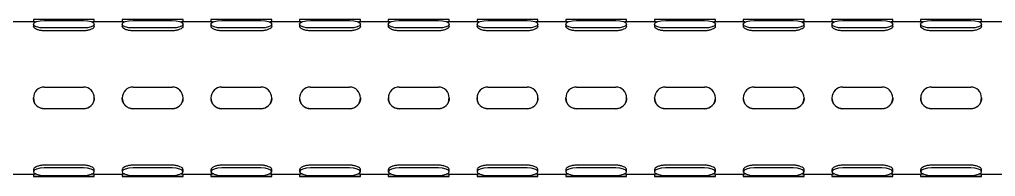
# Model space of a CAD drawing. Extents: x 0 to 3125, y 0 to 2290.
# Drawn here: x 944.8 to 1168.5, y 1381.1 to 1417 of the extents above; entities that cross this region are included whole.
import ezdxf

# ---------------------------------------------------------------- set-up
doc = ezdxf.new("R2010")
doc.units = 0
doc.header["$LTSCALE"] = 10
doc.header["$MEASUREMENT"] = 0
doc.layers.get('0').update_dxf_attribs({"linetype": 'CONTINUOUS'})

msp = doc.modelspace()

# ---------------------------------------------------------------- linework, layer by layer
at = {"color": 7, "linetype": 'Continuous', "lineweight": 25}
for p, q in [((948.01, 1416.46), (941.56, 1416.46)), ((947.97, 1416.96), (947.97, 1416.46)), ((959.44, 1416.96), (950.47, 1416.96)), ((950.47, 1416.73), (959.44, 1416.73)), ((968.35, 1416.46), (961.9, 1416.46)), ((961.93, 1416.46), (961.93, 1416.96)), ((968.31, 1416.96), (968.31, 1416.46)), ((979.78, 1416.96), (970.81, 1416.96)), ((970.81, 1416.73), (979.78, 1416.73)), ((988.69, 1416.46), (982.24, 1416.46)), ((982.27, 1416.46), (982.27, 1416.96)), ((988.65, 1416.96), (988.65, 1416.46)), ((1000.12, 1416.96), (991.15, 1416.96)), ((991.15, 1416.73), (1000.12, 1416.73)), ((1009.03, 1416.46), (1002.58, 1416.46)), ((1002.61, 1416.46), (1002.61, 1416.96)), ((1008.99, 1416.96), (1008.99, 1416.46)), ((1020.46, 1416.96), (1011.49, 1416.96)), ((1011.49, 1416.73), (1020.46, 1416.73)), ((1029.37, 1416.46), (1022.92, 1416.46)), ((1022.95, 1416.46), (1022.95, 1416.96)), ((1029.33, 1416.96), (1029.33, 1416.46)), ((1040.8, 1416.96), (1031.83, 1416.96)), ((1031.83, 1416.73), (1040.8, 1416.73)), ((1049.71, 1416.46), (1043.26, 1416.46)), ((1043.29, 1416.46), (1043.29, 1416.96)), ((1049.67, 1416.96), (1049.67, 1416.46)), ((1061.14, 1416.96), (1052.17, 1416.96)), ((1052.17, 1416.73), (1061.14, 1416.73)), ((1070.05, 1416.46), (1063.6, 1416.46)), ((1063.63, 1416.46), (1063.63, 1416.96)), ((1070.01, 1416.96), (1070.01, 1416.46)), ((1081.48, 1416.96), (1072.51, 1416.96)), ((1072.51, 1416.73), (1081.48, 1416.73)), ((1090.39, 1416.46), (1083.94, 1416.46)), ((1083.97, 1416.46), (1083.97, 1416.96)), ((1090.35, 1416.96), (1090.35, 1416.46)), ((1101.82, 1416.96), (1092.85, 1416.96)), ((1092.85, 1416.73), (1101.82, 1416.73)), ((1110.73, 1416.46), (1104.28, 1416.46)), ((1104.31, 1416.46), (1104.31, 1416.96)), ((1110.69, 1416.96), (1110.69, 1416.46)), ((1122.16, 1416.96), (1113.19, 1416.96)), ((1113.19, 1416.73), (1122.16, 1416.73)), ((1131.07, 1416.46), (1124.62, 1416.46)), ((1124.65, 1416.46), (1124.65, 1416.96)), ((1131.03, 1416.96), (1131.03, 1416.46)), ((1142.5, 1416.96), (1133.53, 1416.96)), ((1133.53, 1416.73), (1142.5, 1416.73)), ((1151.41, 1416.46), (1144.96, 1416.46)), ((1144.99, 1416.46), (1144.99, 1416.96)), ((1151.37, 1416.96), (1151.37, 1416.46)), ((1162.84, 1416.96), (1153.87, 1416.96)), ((1153.87, 1416.73), (1162.84, 1416.73)), ((1171.75, 1416.46), (1165.3, 1416.46)), ((1165.33, 1416.46), (1165.33, 1416.96)), ((947.97, 1415.88), (947.97, 1415.41)), ((959.44, 1415.03), (950.47, 1415.03)), ((959.44, 1414.39), (950.47, 1414.39)), ((961.93, 1415.41), (961.93, 1415.88)), ((968.31, 1415.88), (968.31, 1415.41)), ((979.78, 1415.03), (970.81, 1415.03)), ((979.78, 1414.39), (970.81, 1414.39)), ((982.27, 1415.41), (982.27, 1415.88)), ((988.65, 1415.88), (988.65, 1415.41)), ((1000.12, 1415.03), (991.15, 1415.03)), ((1000.12, 1414.39), (991.15, 1414.39)), ((1002.61, 1415.41), (1002.61, 1415.88)), ((1008.99, 1415.88), (1008.99, 1415.41)), ((1020.46, 1415.03), (1011.49, 1415.03)), ((1020.46, 1414.39), (1011.49, 1414.39)), ((1022.95, 1415.41), (1022.95, 1415.88)), ((1029.33, 1415.88), (1029.33, 1415.41)), ((1040.8, 1415.03), (1031.83, 1415.03)), ((1040.8, 1414.39), (1031.83, 1414.39)), ((1043.29, 1415.41), (1043.29, 1415.88)), ((1049.67, 1415.88), (1049.67, 1415.41)), ((1061.14, 1415.03), (1052.17, 1415.03)), ((1061.14, 1414.39), (1052.17, 1414.39)), ((1063.63, 1415.41), (1063.63, 1415.88)), ((1070.01, 1415.88), (1070.01, 1415.41)), ((1081.48, 1415.03), (1072.51, 1415.03)), ((1081.48, 1414.39), (1072.51, 1414.39)), ((1083.97, 1415.41), (1083.97, 1415.88)), ((1090.35, 1415.88), (1090.35, 1415.41)), ((1101.82, 1415.03), (1092.85, 1415.03)), ((1101.82, 1414.39), (1092.85, 1414.39)), ((1104.31, 1415.41), (1104.31, 1415.88)), ((1110.69, 1415.88), (1110.69, 1415.41)), ((1122.16, 1415.03), (1113.19, 1415.03)), ((1122.16, 1414.39), (1113.19, 1414.39)), ((1124.65, 1415.41), (1124.65, 1415.88)), ((1131.03, 1415.88), (1131.03, 1415.41)), ((1142.5, 1415.03), (1133.53, 1415.03)), ((1142.5, 1414.39), (1133.53, 1414.39)), ((1144.99, 1415.41), (1144.99, 1415.88)), ((1151.37, 1415.88), (1151.37, 1415.41)), ((1162.84, 1415.03), (1153.87, 1415.03)), ((1162.84, 1414.39), (1153.87, 1414.39)), ((1165.33, 1415.41), (1165.33, 1415.88)), ((950.47, 1401.52), (959.44, 1401.52)), ((970.81, 1401.52), (979.78, 1401.52)), ((991.15, 1401.52), (1000.12, 1401.52)), ((1011.49, 1401.52), (1020.46, 1401.52)), ((1031.83, 1401.52), (1040.8, 1401.52)), ((1052.17, 1401.52), (1061.14, 1401.52)), ((1072.51, 1401.52), (1081.48, 1401.52)), ((1092.85, 1401.52), (1101.82, 1401.52)), ((1113.19, 1401.52), (1122.16, 1401.52)), ((1133.53, 1401.52), (1142.5, 1401.52)), ((1153.87, 1401.52), (1162.84, 1401.52)), ((947.97, 1399.02), (947.97, 1399.02)), ((961.93, 1399.02), (961.93, 1399.02)), ((968.31, 1399.02), (968.31, 1399.02)), ((982.27, 1399.02), (982.27, 1399.02)), ((988.65, 1399.02), (988.65, 1399.02)), ((1002.61, 1399.02), (1002.61, 1399.02)), ((1008.99, 1399.02), (1008.99, 1399.02)), ((1022.95, 1399.02), (1022.95, 1399.02)), ((1029.33, 1399.02), (1029.33, 1399.02)), ((1043.29, 1399.02), (1043.29, 1399.02)), ((1049.67, 1399.02), (1049.67, 1399.02)), ((1063.63, 1399.02), (1063.63, 1399.02)), ((1070.01, 1399.02), (1070.01, 1399.02)), ((1083.97, 1399.02), (1083.97, 1399.02)), ((1090.35, 1399.02), (1090.35, 1399.02)), ((1104.31, 1399.02), (1104.31, 1399.02)), ((1110.69, 1399.02), (1110.69, 1399.02)), ((1124.65, 1399.02), (1124.65, 1399.02)), ((1131.03, 1399.02), (1131.03, 1399.02)), ((1144.99, 1399.02), (1144.99, 1399.02)), ((1151.37, 1399.02), (1151.37, 1399.02)), ((1165.33, 1399.02), (1165.33, 1399.02)), ((959.44, 1396.53), (950.47, 1396.53)), ((959.44, 1396.53), (950.47, 1396.53)), ((979.78, 1396.53), (970.81, 1396.53)), ((979.78, 1396.53), (970.81, 1396.53)), ((1000.12, 1396.53), (991.15, 1396.53)), ((1000.12, 1396.53), (991.15, 1396.53)), ((1020.46, 1396.53), (1011.49, 1396.53)), ((1020.46, 1396.53), (1011.49, 1396.53)), ((1040.8, 1396.53), (1031.83, 1396.53)), ((1040.8, 1396.53), (1031.83, 1396.53)), ((1061.14, 1396.53), (1052.17, 1396.53)), ((1061.14, 1396.53), (1052.17, 1396.53)), ((1081.48, 1396.53), (1072.51, 1396.53)), ((1081.48, 1396.53), (1072.51, 1396.53)), ((1101.82, 1396.53), (1092.85, 1396.53)), ((1101.82, 1396.53), (1092.85, 1396.53)), ((1122.16, 1396.53), (1113.19, 1396.53)), ((1122.16, 1396.53), (1113.19, 1396.53)), ((1142.5, 1396.53), (1133.53, 1396.53)), ((1142.5, 1396.53), (1133.53, 1396.53)), ((1162.84, 1396.53), (1153.87, 1396.53)), ((1162.84, 1396.53), (1153.87, 1396.53)), ((959.44, 1383.64), (950.47, 1383.64)), ((959.44, 1383.01), (950.47, 1383.01)), ((979.78, 1383.64), (970.81, 1383.64)), ((979.78, 1383.01), (970.81, 1383.01)), ((1000.12, 1383.64), (991.15, 1383.64)), ((1000.12, 1383.01), (991.15, 1383.01)), ((1020.46, 1383.64), (1011.49, 1383.64)), ((1020.46, 1383.01), (1011.49, 1383.01)), ((1040.8, 1383.64), (1031.83, 1383.64)), ((1040.8, 1383.01), (1031.83, 1383.01)), ((1061.14, 1383.64), (1052.17, 1383.64)), ((1061.14, 1383.01), (1052.17, 1383.01)), ((1081.48, 1383.64), (1072.51, 1383.64)), ((1081.48, 1383.01), (1072.51, 1383.01)), ((1101.82, 1383.64), (1092.85, 1383.64)), ((1101.82, 1383.01), (1092.85, 1383.01)), ((1122.16, 1383.64), (1113.19, 1383.64)), ((1122.16, 1383.01), (1113.19, 1383.01)), ((1142.5, 1383.64), (1133.53, 1383.64)), ((1142.5, 1383.01), (1133.53, 1383.01)), ((1162.84, 1383.64), (1153.87, 1383.64)), ((1162.84, 1383.01), (1153.87, 1383.01)), ((941.56, 1381.56), (948, 1381.56)), ((947.97, 1382.62), (947.97, 1382.15)), ((947.97, 1381.57), (947.97, 1381.07)), ((950.47, 1381.3), (959.44, 1381.3)), ((959.44, 1381.07), (950.47, 1381.07)), ((950.47, 1381.06), (959.44, 1381.06)), ((961.9, 1381.56), (968.34, 1381.56)), ((961.93, 1382.15), (961.93, 1382.62)), ((961.93, 1381.07), (961.93, 1381.57)), ((968.31, 1382.62), (968.31, 1382.15)), ((968.31, 1381.57), (968.31, 1381.07)), ((970.81, 1381.3), (979.78, 1381.3)), ((979.78, 1381.07), (970.81, 1381.07)), ((970.81, 1381.06), (979.78, 1381.06)), ((982.24, 1381.56), (988.68, 1381.56)), ((982.27, 1382.15), (982.27, 1382.62)), ((982.27, 1381.07), (982.27, 1381.57)), ((988.65, 1382.62), (988.65, 1382.15)), ((988.65, 1381.57), (988.65, 1381.07)), ((991.15, 1381.3), (1000.12, 1381.3)), ((1000.12, 1381.07), (991.15, 1381.07)), ((991.15, 1381.06), (1000.12, 1381.06)), ((1002.58, 1381.56), (1009.02, 1381.56)), ((1002.61, 1382.15), (1002.61, 1382.62)), ((1002.61, 1381.07), (1002.61, 1381.57)), ((1008.99, 1382.62), (1008.99, 1382.15)), ((1008.99, 1381.57), (1008.99, 1381.07)), ((1011.49, 1381.3), (1020.46, 1381.3)), ((1020.46, 1381.07), (1011.49, 1381.07)), ((1011.49, 1381.06), (1020.46, 1381.06)), ((1022.92, 1381.56), (1029.36, 1381.56)), ((1022.95, 1382.15), (1022.95, 1382.62)), ((1022.95, 1381.07), (1022.95, 1381.57)), ((1029.33, 1382.62), (1029.33, 1382.15)), ((1029.33, 1381.57), (1029.33, 1381.07)), ((1031.83, 1381.3), (1040.8, 1381.3)), ((1040.8, 1381.07), (1031.83, 1381.07)), ((1031.83, 1381.06), (1040.8, 1381.06)), ((1043.26, 1381.56), (1049.7, 1381.56)), ((1043.29, 1382.15), (1043.29, 1382.62)), ((1043.29, 1381.07), (1043.29, 1381.57)), ((1049.67, 1382.62), (1049.67, 1382.15)), ((1049.67, 1381.57), (1049.67, 1381.07)), ((1052.17, 1381.3), (1061.14, 1381.3)), ((1061.14, 1381.07), (1052.17, 1381.07)), ((1052.17, 1381.06), (1061.14, 1381.06)), ((1063.6, 1381.56), (1070.04, 1381.56)), ((1063.63, 1382.15), (1063.63, 1382.62)), ((1063.63, 1381.07), (1063.63, 1381.57)), ((1070.01, 1382.62), (1070.01, 1382.15)), ((1070.01, 1381.57), (1070.01, 1381.07)), ((1072.51, 1381.3), (1081.48, 1381.3)), ((1081.48, 1381.07), (1072.51, 1381.07)), ((1072.51, 1381.06), (1081.48, 1381.06)), ((1083.94, 1381.56), (1090.39, 1381.56)), ((1083.97, 1382.15), (1083.97, 1382.62)), ((1083.97, 1381.07), (1083.97, 1381.57)), ((1090.35, 1382.62), (1090.35, 1382.15)), ((1090.35, 1381.57), (1090.35, 1381.07)), ((1092.85, 1381.3), (1101.82, 1381.3)), ((1101.82, 1381.07), (1092.85, 1381.07)), ((1092.85, 1381.06), (1101.82, 1381.06)), ((1104.28, 1381.56), (1110.73, 1381.56)), ((1104.31, 1382.15), (1104.31, 1382.62)), ((1104.31, 1381.07), (1104.31, 1381.57)), ((1110.69, 1382.62), (1110.69, 1382.15)), ((1110.69, 1381.57), (1110.69, 1381.07)), ((1113.19, 1381.3), (1122.16, 1381.3)), ((1122.16, 1381.07), (1113.19, 1381.07)), ((1113.19, 1381.06), (1122.16, 1381.06)), ((1124.62, 1381.56), (1131.07, 1381.56)), ((1124.65, 1382.15), (1124.65, 1382.62)), ((1124.65, 1381.07), (1124.65, 1381.57)), ((1131.03, 1382.62), (1131.03, 1382.15)), ((1131.03, 1381.57), (1131.03, 1381.07)), ((1133.53, 1381.3), (1142.5, 1381.3)), ((1142.5, 1381.07), (1133.53, 1381.07)), ((1133.53, 1381.06), (1142.5, 1381.06)), ((1144.96, 1381.56), (1151.41, 1381.56)), ((1144.99, 1382.15), (1144.99, 1382.62)), ((1144.99, 1381.07), (1144.99, 1381.57)), ((1151.37, 1382.62), (1151.37, 1382.15)), ((1151.37, 1381.57), (1151.37, 1381.07)), ((1153.87, 1381.3), (1162.84, 1381.3)), ((1162.84, 1381.07), (1153.87, 1381.07)), ((1153.87, 1381.06), (1162.84, 1381.06)), ((1165.3, 1381.56), (1171.75, 1381.56)), ((1165.33, 1382.15), (1165.33, 1382.62)), ((1165.33, 1381.07), (1165.33, 1381.57))]:
    msp.add_line(p, q, dxfattribs=at)
at = {"color": 7, "linetype": 'Continuous', "lineweight": 25, "flags": 128}
for points in [[(950.47, 1415.03), (949.51, 1415.09), (948.7, 1415.28), (948.16, 1415.55), (947.97, 1415.88), (948.16, 1416.21), (948.7, 1416.48), (949.51, 1416.67), (950.47, 1416.73)], [(959.44, 1416.73), (960.39, 1416.67), (961.2, 1416.48), (961.74, 1416.21), (961.93, 1415.88), (961.74, 1415.55), (961.2, 1415.28), (960.39, 1415.09), (959.44, 1415.03)], [(970.81, 1415.03), (969.85, 1415.09), (969.04, 1415.28), (968.5, 1415.55), (968.31, 1415.88), (968.5, 1416.21), (969.04, 1416.48), (969.85, 1416.67), (970.81, 1416.73)], [(979.78, 1416.73), (980.73, 1416.67), (981.54, 1416.48), (982.08, 1416.21), (982.27, 1415.88), (982.08, 1415.55), (981.54, 1415.28), (980.73, 1415.09), (979.78, 1415.03)], [(991.15, 1415.03), (990.19, 1415.09), (989.38, 1415.28), (988.84, 1415.55), (988.65, 1415.88), (988.84, 1416.21), (989.38, 1416.48), (990.19, 1416.67), (991.15, 1416.73)], [(1000.12, 1416.73), (1001.07, 1416.67), (1001.88, 1416.48), (1002.42, 1416.21), (1002.61, 1415.88), (1002.42, 1415.55), (1001.88, 1415.28), (1001.07, 1415.09), (1000.12, 1415.03)], [(1011.49, 1415.03), (1010.53, 1415.09), (1009.72, 1415.28), (1009.18, 1415.55), (1008.99, 1415.88), (1009.18, 1416.21), (1009.72, 1416.48), (1010.53, 1416.67), (1011.49, 1416.73)], [(1020.46, 1416.73), (1021.41, 1416.67), (1022.22, 1416.48), (1022.76, 1416.21), (1022.95, 1415.88), (1022.76, 1415.55), (1022.22, 1415.28), (1021.41, 1415.09), (1020.46, 1415.03)], [(1031.83, 1415.03), (1030.87, 1415.09), (1030.06, 1415.28), (1029.52, 1415.55), (1029.33, 1415.88), (1029.52, 1416.21), (1030.06, 1416.48), (1030.87, 1416.67), (1031.83, 1416.73)], [(1040.8, 1416.73), (1041.75, 1416.67), (1042.56, 1416.48), (1043.1, 1416.21), (1043.29, 1415.88), (1043.1, 1415.55), (1042.56, 1415.28), (1041.75, 1415.09), (1040.8, 1415.03)], [(1052.17, 1415.03), (1051.21, 1415.09), (1050.4, 1415.28), (1049.86, 1415.55), (1049.67, 1415.88), (1049.86, 1416.21), (1050.4, 1416.48), (1051.21, 1416.67), (1052.17, 1416.73)], [(1061.14, 1416.73), (1062.09, 1416.67), (1062.9, 1416.48), (1063.44, 1416.21), (1063.63, 1415.88), (1063.44, 1415.55), (1062.9, 1415.28), (1062.09, 1415.09), (1061.14, 1415.03)], [(1072.51, 1415.03), (1071.55, 1415.09), (1070.74, 1415.28), (1070.2, 1415.55), (1070.01, 1415.88), (1070.2, 1416.21), (1070.74, 1416.48), (1071.55, 1416.67), (1072.51, 1416.73)], [(1081.48, 1416.73), (1082.43, 1416.67), (1083.24, 1416.48), (1083.78, 1416.21), (1083.97, 1415.88), (1083.78, 1415.55), (1083.24, 1415.28), (1082.43, 1415.09), (1081.48, 1415.03)], [(1092.85, 1415.03), (1091.89, 1415.09), (1091.08, 1415.28), (1090.54, 1415.55), (1090.35, 1415.88), (1090.54, 1416.21), (1091.08, 1416.48), (1091.89, 1416.67), (1092.85, 1416.73)], [(1101.82, 1416.73), (1102.77, 1416.67), (1103.58, 1416.48), (1104.12, 1416.21), (1104.31, 1415.88), (1104.12, 1415.55), (1103.58, 1415.28), (1102.77, 1415.09), (1101.82, 1415.03)], [(1113.19, 1415.03), (1112.23, 1415.09), (1111.42, 1415.28), (1110.88, 1415.55), (1110.69, 1415.88), (1110.88, 1416.21), (1111.42, 1416.48), (1112.23, 1416.67), (1113.19, 1416.73)], [(1122.16, 1416.73), (1123.11, 1416.67), (1123.92, 1416.48), (1124.46, 1416.21), (1124.65, 1415.88), (1124.46, 1415.55), (1123.92, 1415.28), (1123.11, 1415.09), (1122.16, 1415.03)], [(1133.53, 1415.03), (1132.57, 1415.09), (1131.76, 1415.28), (1131.22, 1415.55), (1131.03, 1415.88), (1131.22, 1416.21), (1131.76, 1416.48), (1132.57, 1416.67), (1133.53, 1416.73)], [(1142.5, 1416.73), (1143.45, 1416.67), (1144.26, 1416.48), (1144.8, 1416.21), (1144.99, 1415.88), (1144.8, 1415.55), (1144.26, 1415.28), (1143.45, 1415.09), (1142.5, 1415.03)], [(1153.87, 1415.03), (1152.91, 1415.09), (1152.1, 1415.28), (1151.56, 1415.55), (1151.37, 1415.88), (1151.56, 1416.21), (1152.1, 1416.48), (1152.91, 1416.67), (1153.87, 1416.73)], [(1162.84, 1416.73), (1163.79, 1416.67), (1164.6, 1416.48), (1165.14, 1416.21), (1165.33, 1415.88), (1165.14, 1415.55), (1164.6, 1415.28), (1163.79, 1415.09), (1162.84, 1415.03)], [(950.47, 1383.01), (949.51, 1382.94), (948.7, 1382.75), (948.16, 1382.48), (947.97, 1382.15), (948.16, 1381.82), (948.7, 1381.55), (949.51, 1381.36), (950.47, 1381.3)], [(959.44, 1381.3), (960.39, 1381.36), (961.2, 1381.55), (961.74, 1381.82), (961.93, 1382.15), (961.74, 1382.48), (961.2, 1382.75), (960.39, 1382.94), (959.44, 1383.01)], [(970.81, 1383.01), (969.85, 1382.94), (969.04, 1382.75), (968.5, 1382.48), (968.31, 1382.15), (968.5, 1381.82), (969.04, 1381.55), (969.85, 1381.36), (970.81, 1381.3)], [(979.78, 1381.3), (980.73, 1381.36), (981.54, 1381.55), (982.08, 1381.82), (982.27, 1382.15), (982.08, 1382.48), (981.54, 1382.75), (980.73, 1382.94), (979.78, 1383.01)], [(991.15, 1383.01), (990.19, 1382.94), (989.38, 1382.75), (988.84, 1382.48), (988.65, 1382.15), (988.84, 1381.82), (989.38, 1381.55), (990.19, 1381.36), (991.15, 1381.3)], [(1000.12, 1381.3), (1001.07, 1381.36), (1001.88, 1381.55), (1002.42, 1381.82), (1002.61, 1382.15), (1002.42, 1382.48), (1001.88, 1382.75), (1001.07, 1382.94), (1000.12, 1383.01)], [(1011.49, 1383.01), (1010.53, 1382.94), (1009.72, 1382.75), (1009.18, 1382.48), (1008.99, 1382.15), (1009.18, 1381.82), (1009.72, 1381.55), (1010.53, 1381.36), (1011.49, 1381.3)], [(1020.46, 1381.3), (1021.41, 1381.36), (1022.22, 1381.55), (1022.76, 1381.82), (1022.95, 1382.15), (1022.76, 1382.48), (1022.22, 1382.75), (1021.41, 1382.94), (1020.46, 1383.01)], [(1031.83, 1383.01), (1030.87, 1382.94), (1030.06, 1382.75), (1029.52, 1382.48), (1029.33, 1382.15), (1029.52, 1381.82), (1030.06, 1381.55), (1030.87, 1381.36), (1031.83, 1381.3)], [(1040.8, 1381.3), (1041.75, 1381.36), (1042.56, 1381.55), (1043.1, 1381.82), (1043.29, 1382.15), (1043.1, 1382.48), (1042.56, 1382.75), (1041.75, 1382.94), (1040.8, 1383.01)], [(1052.17, 1383.01), (1051.21, 1382.94), (1050.4, 1382.75), (1049.86, 1382.48), (1049.67, 1382.15), (1049.86, 1381.82), (1050.4, 1381.55), (1051.21, 1381.36), (1052.17, 1381.3)], [(1061.14, 1381.3), (1062.09, 1381.36), (1062.9, 1381.55), (1063.44, 1381.82), (1063.63, 1382.15), (1063.44, 1382.48), (1062.9, 1382.75), (1062.09, 1382.94), (1061.14, 1383.01)], [(1072.51, 1383.01), (1071.55, 1382.94), (1070.74, 1382.75), (1070.2, 1382.48), (1070.01, 1382.15), (1070.2, 1381.82), (1070.74, 1381.55), (1071.55, 1381.36), (1072.51, 1381.3)], [(1081.48, 1381.3), (1082.43, 1381.36), (1083.24, 1381.55), (1083.78, 1381.82), (1083.97, 1382.15), (1083.78, 1382.48), (1083.24, 1382.75), (1082.43, 1382.94), (1081.48, 1383.01)], [(1092.85, 1383.01), (1091.89, 1382.94), (1091.08, 1382.75), (1090.54, 1382.48), (1090.35, 1382.15), (1090.54, 1381.82), (1091.08, 1381.55), (1091.89, 1381.36), (1092.85, 1381.3)], [(1101.82, 1381.3), (1102.77, 1381.36), (1103.58, 1381.55), (1104.12, 1381.82), (1104.31, 1382.15), (1104.12, 1382.48), (1103.58, 1382.75), (1102.77, 1382.94), (1101.82, 1383.01)], [(1113.19, 1383.01), (1112.23, 1382.94), (1111.42, 1382.75), (1110.88, 1382.48), (1110.69, 1382.15), (1110.88, 1381.82), (1111.42, 1381.55), (1112.23, 1381.36), (1113.19, 1381.3)], [(1122.16, 1381.3), (1123.11, 1381.36), (1123.92, 1381.55), (1124.46, 1381.82), (1124.65, 1382.15), (1124.46, 1382.48), (1123.92, 1382.75), (1123.11, 1382.94), (1122.16, 1383.01)], [(1133.53, 1383.01), (1132.57, 1382.94), (1131.76, 1382.75), (1131.22, 1382.48), (1131.03, 1382.15), (1131.22, 1381.82), (1131.76, 1381.55), (1132.57, 1381.36), (1133.53, 1381.3)], [(1142.5, 1381.3), (1143.45, 1381.36), (1144.26, 1381.55), (1144.8, 1381.82), (1144.99, 1382.15), (1144.8, 1382.48), (1144.26, 1382.75), (1143.45, 1382.94), (1142.5, 1383.01)], [(1153.87, 1383.01), (1152.91, 1382.94), (1152.1, 1382.75), (1151.56, 1382.48), (1151.37, 1382.15), (1151.56, 1381.82), (1152.1, 1381.55), (1152.91, 1381.36), (1153.87, 1381.3)], [(1162.84, 1381.3), (1163.79, 1381.36), (1164.6, 1381.55), (1165.14, 1381.82), (1165.33, 1382.15), (1165.14, 1382.48), (1164.6, 1382.75), (1163.79, 1382.94), (1162.84, 1383.01)], [(950.47, 1381.07), (949.51, 1381.07), (948.7, 1381.07), (948.16, 1381.07), (947.97, 1381.07), (948.16, 1381.06), (948.7, 1381.06), (949.51, 1381.06), (950.47, 1381.06)], [(959.44, 1381.06), (960.39, 1381.06), (961.2, 1381.06), (961.74, 1381.06), (961.93, 1381.07), (961.74, 1381.07), (961.2, 1381.07), (960.39, 1381.07), (959.44, 1381.07)], [(970.81, 1381.07), (969.85, 1381.07), (969.04, 1381.07), (968.5, 1381.07), (968.31, 1381.07), (968.5, 1381.06), (969.04, 1381.06), (969.85, 1381.06), (970.81, 1381.06)], [(979.78, 1381.06), (980.73, 1381.06), (981.54, 1381.06), (982.08, 1381.06), (982.27, 1381.07), (982.08, 1381.07), (981.54, 1381.07), (980.73, 1381.07), (979.78, 1381.07)], [(991.15, 1381.07), (990.19, 1381.07), (989.38, 1381.07), (988.84, 1381.07), (988.65, 1381.07), (988.84, 1381.06), (989.38, 1381.06), (990.19, 1381.06), (991.15, 1381.06)], [(1000.12, 1381.06), (1001.07, 1381.06), (1001.88, 1381.06), (1002.42, 1381.06), (1002.61, 1381.07), (1002.42, 1381.07), (1001.88, 1381.07), (1001.07, 1381.07), (1000.12, 1381.07)], [(1011.49, 1381.07), (1010.53, 1381.07), (1009.72, 1381.07), (1009.18, 1381.07), (1008.99, 1381.07), (1009.18, 1381.06), (1009.72, 1381.06), (1010.53, 1381.06), (1011.49, 1381.06)], [(1020.46, 1381.06), (1021.41, 1381.06), (1022.22, 1381.06), (1022.76, 1381.06), (1022.95, 1381.07), (1022.76, 1381.07), (1022.22, 1381.07), (1021.41, 1381.07), (1020.46, 1381.07)], [(1031.83, 1381.07), (1030.87, 1381.07), (1030.06, 1381.07), (1029.52, 1381.07), (1029.33, 1381.07), (1029.52, 1381.06), (1030.06, 1381.06), (1030.87, 1381.06), (1031.83, 1381.06)], [(1040.8, 1381.06), (1041.75, 1381.06), (1042.56, 1381.06), (1043.1, 1381.06), (1043.29, 1381.07), (1043.1, 1381.07), (1042.56, 1381.07), (1041.75, 1381.07), (1040.8, 1381.07)], [(1052.17, 1381.07), (1051.21, 1381.07), (1050.4, 1381.07), (1049.86, 1381.07), (1049.67, 1381.07), (1049.86, 1381.06), (1050.4, 1381.06), (1051.21, 1381.06), (1052.17, 1381.06)], [(1061.14, 1381.06), (1062.09, 1381.06), (1062.9, 1381.06), (1063.44, 1381.06), (1063.63, 1381.07), (1063.44, 1381.07), (1062.9, 1381.07), (1062.09, 1381.07), (1061.14, 1381.07)], [(1072.51, 1381.07), (1071.55, 1381.07), (1070.74, 1381.07), (1070.2, 1381.07), (1070.01, 1381.07), (1070.2, 1381.06), (1070.74, 1381.06), (1071.55, 1381.06), (1072.51, 1381.06)], [(1081.48, 1381.06), (1082.43, 1381.06), (1083.24, 1381.06), (1083.78, 1381.06), (1083.97, 1381.07), (1083.78, 1381.07), (1083.24, 1381.07), (1082.43, 1381.07), (1081.48, 1381.07)], [(1092.85, 1381.07), (1091.89, 1381.07), (1091.08, 1381.07), (1090.54, 1381.07), (1090.35, 1381.07), (1090.54, 1381.06), (1091.08, 1381.06), (1091.89, 1381.06), (1092.85, 1381.06)], [(1101.82, 1381.06), (1102.77, 1381.06), (1103.58, 1381.06), (1104.12, 1381.06), (1104.31, 1381.07), (1104.12, 1381.07), (1103.58, 1381.07), (1102.77, 1381.07), (1101.82, 1381.07)], [(1113.19, 1381.07), (1112.23, 1381.07), (1111.42, 1381.07), (1110.88, 1381.07), (1110.69, 1381.07), (1110.88, 1381.06), (1111.42, 1381.06), (1112.23, 1381.06), (1113.19, 1381.06)], [(1122.16, 1381.06), (1123.11, 1381.06), (1123.92, 1381.06), (1124.46, 1381.06), (1124.65, 1381.07), (1124.46, 1381.07), (1123.92, 1381.07), (1123.11, 1381.07), (1122.16, 1381.07)], [(1133.53, 1381.07), (1132.57, 1381.07), (1131.76, 1381.07), (1131.22, 1381.07), (1131.03, 1381.07), (1131.22, 1381.06), (1131.76, 1381.06), (1132.57, 1381.06), (1133.53, 1381.06)], [(1142.5, 1381.06), (1143.45, 1381.06), (1144.26, 1381.06), (1144.8, 1381.06), (1144.99, 1381.07), (1144.8, 1381.07), (1144.26, 1381.07), (1143.45, 1381.07), (1142.5, 1381.07)], [(1153.87, 1381.07), (1152.91, 1381.07), (1152.1, 1381.07), (1151.56, 1381.07), (1151.37, 1381.07), (1151.56, 1381.06), (1152.1, 1381.06), (1152.91, 1381.06), (1153.87, 1381.06)], [(1162.84, 1381.06), (1163.79, 1381.06), (1164.6, 1381.06), (1165.14, 1381.06), (1165.33, 1381.07), (1165.14, 1381.07), (1164.6, 1381.07), (1163.79, 1381.07), (1162.84, 1381.07)]]:
    msp.add_lwpolyline(points, dxfattribs=at)
at = {"color": 7, "linetype": 'Continuous', "lineweight": 25}
for centre, radius, start, end in [((949.84, 380.71), 1036.25, 89.96558, 90.10338), ((960.06, 380.71), 1036.25, 89.89662, 90.03442), ((970.18, 380.71), 1036.25, 89.96558, 90.10338), ((980.4, 380.71), 1036.25, 89.89662, 90.03442), ((990.52, 380.71), 1036.25, 89.96558, 90.10338), ((1000.74, 380.71), 1036.25, 89.89662, 90.03442), ((1010.86, 380.71), 1036.25, 89.96558, 90.10338), ((1021.08, 380.71), 1036.25, 89.89662, 90.03442), ((1031.2, 380.71), 1036.25, 89.96558, 90.10338), ((1041.42, 380.71), 1036.25, 89.89662, 90.03442), ((1051.54, 380.71), 1036.25, 89.96558, 90.10338), ((1061.76, 380.71), 1036.25, 89.89662, 90.03442), ((1071.88, 380.71), 1036.25, 89.96558, 90.10338), ((1082.1, 380.71), 1036.25, 89.89662, 90.03442), ((1092.22, 380.71), 1036.25, 89.96558, 90.10338), ((1102.44, 380.71), 1036.25, 89.89662, 90.03442), ((1112.56, 380.71), 1036.25, 89.96558, 90.10338), ((1122.78, 380.71), 1036.25, 89.89662, 90.03442), ((1132.9, 380.71), 1036.25, 89.96558, 90.10338), ((1143.12, 380.71), 1036.25, 89.89662, 90.03442), ((1153.24, 380.71), 1036.25, 89.96558, 90.10338), ((1163.46, 380.71), 1036.25, 89.89662, 90.03442), ((950.47, 1399.02), 2.49, 90, 270), ((959.44, 1399.02), 2.49, 270, 90), ((970.81, 1399.02), 2.49, 90, 270), ((979.78, 1399.02), 2.49, 270, 90), ((991.15, 1399.02), 2.49, 90, 270), ((1000.12, 1399.02), 2.49, 270, 90), ((1011.49, 1399.02), 2.49, 90, 270), ((1020.46, 1399.02), 2.49, 270, 90), ((1031.83, 1399.02), 2.49, 90, 270), ((1040.8, 1399.02), 2.49, 270, 90), ((1052.17, 1399.02), 2.49, 90, 270), ((1061.14, 1399.02), 2.49, 270, 90), ((1072.51, 1399.02), 2.49, 90, 270), ((1081.48, 1399.02), 2.49, 270, 90), ((1092.85, 1399.02), 2.49, 90, 270), ((1101.82, 1399.02), 2.49, 270, 90), ((1113.19, 1399.02), 2.49, 90, 270), ((1122.16, 1399.02), 2.49, 270, 90), ((1133.53, 1399.02), 2.49, 90, 270), ((1142.5, 1399.02), 2.49, 270, 90), ((1153.87, 1399.02), 2.49, 90, 270), ((1162.84, 1399.02), 2.49, 270, 90)]:
    msp.add_arc(centre, radius, start, end, dxfattribs=at)
for points, knots in [([(948.54, 1416.39), (948.48, 1416.4), (948.22, 1416.42), (948.01, 1416.46), (948.01, 1416.46), (948.01, 1416.46)], [0, 0, 0, 0, 0.159665, 0.668529, 1, 1, 1, 1]), ([(961.9, 1416.46), (961.91, 1416.46), (961.94, 1416.46), (961.77, 1416.44), (961.49, 1416.41), (961.38, 1416.39)], [0, 0, 0, 0, 0.162892, 0.669946, 1, 1, 1, 1]), ([(968.88, 1416.39), (968.82, 1416.4), (968.56, 1416.42), (968.35, 1416.46), (968.35, 1416.46), (968.35, 1416.46)], [0, 0, 0, 0, 0.159665, 0.6685294, 1, 1, 1, 1]), ([(982.24, 1416.46), (982.25, 1416.46), (982.28, 1416.46), (982.11, 1416.44), (981.83, 1416.41), (981.72, 1416.39)], [0, 0, 0, 0, 0.162892, 0.669946, 1, 1, 1, 1]), ([(989.22, 1416.39), (989.16, 1416.4), (988.9, 1416.42), (988.69, 1416.46), (988.69, 1416.46), (988.69, 1416.46)], [0, 0, 0, 0, 0.159665, 0.668529, 1, 1, 1, 1]), ([(1002.58, 1416.46), (1002.59, 1416.46), (1002.62, 1416.46), (1002.45, 1416.44), (1002.17, 1416.41), (1002.06, 1416.39)], [0, 0, 0, 0, 0.162892, 0.669946, 1, 1, 1, 1]), ([(1009.56, 1416.39), (1009.5, 1416.4), (1009.24, 1416.42), (1009.03, 1416.46), (1009.03, 1416.46), (1009.03, 1416.46)], [0, 0, 0, 0, 0.159665, 0.668529, 1, 1, 1, 1]), ([(1022.92, 1416.46), (1022.93, 1416.46), (1022.96, 1416.46), (1022.79, 1416.44), (1022.51, 1416.41), (1022.4, 1416.39)], [0, 0, 0, 0, 0.162892, 0.669946, 1, 1, 1, 1]), ([(1029.9, 1416.39), (1029.84, 1416.4), (1029.58, 1416.42), (1029.37, 1416.46), (1029.37, 1416.46), (1029.37, 1416.46)], [0, 0, 0, 0, 0.159665, 0.668529, 1, 1, 1, 1]), ([(1043.26, 1416.46), (1043.27, 1416.46), (1043.3, 1416.46), (1043.13, 1416.44), (1042.85, 1416.41), (1042.74, 1416.39)], [0, 0, 0, 0, 0.162892, 0.6699459, 1, 1, 1, 1]), ([(1050.24, 1416.39), (1050.18, 1416.4), (1049.92, 1416.42), (1049.71, 1416.46), (1049.71, 1416.46), (1049.71, 1416.46)], [0, 0, 0, 0, 0.159665, 0.668529, 1, 1, 1, 1]), ([(1063.6, 1416.46), (1063.61, 1416.46), (1063.64, 1416.46), (1063.47, 1416.44), (1063.19, 1416.41), (1063.08, 1416.39)], [0, 0, 0, 0, 0.162892, 0.669946, 1, 1, 1, 1]), ([(1070.58, 1416.39), (1070.52, 1416.4), (1070.26, 1416.42), (1070.05, 1416.46), (1070.05, 1416.46), (1070.05, 1416.46)], [0, 0, 0, 0, 0.159665, 0.668529, 1, 1, 1, 1]), ([(1083.94, 1416.46), (1083.95, 1416.46), (1083.98, 1416.46), (1083.81, 1416.44), (1083.53, 1416.41), (1083.42, 1416.39)], [0, 0, 0, 0, 0.162892, 0.669946, 1, 1, 1, 1]), ([(1090.92, 1416.39), (1090.86, 1416.4), (1090.6, 1416.42), (1090.39, 1416.46), (1090.39, 1416.46), (1090.39, 1416.46)], [0, 0, 0, 0, 0.159665, 0.668529, 1, 1, 1, 1]), ([(1104.28, 1416.46), (1104.29, 1416.46), (1104.32, 1416.46), (1104.15, 1416.44), (1103.87, 1416.41), (1103.76, 1416.39)], [0, 0, 0, 0, 0.162892, 0.6699459, 1, 1, 1, 1]), ([(1111.26, 1416.39), (1111.2, 1416.4), (1110.94, 1416.42), (1110.73, 1416.46), (1110.73, 1416.46), (1110.73, 1416.46)], [0, 0, 0, 0, 0.159665, 0.668529, 1, 1, 1, 1]), ([(1124.62, 1416.46), (1124.63, 1416.46), (1124.66, 1416.46), (1124.49, 1416.44), (1124.21, 1416.41), (1124.1, 1416.39)], [0, 0, 0, 0, 0.162892, 0.669946, 1, 1, 1, 1]), ([(1131.6, 1416.39), (1131.54, 1416.4), (1131.28, 1416.42), (1131.07, 1416.46), (1131.07, 1416.46), (1131.07, 1416.46)], [0, 0, 0, 0, 0.159665, 0.668529, 1, 1, 1, 1]), ([(1144.96, 1416.46), (1144.97, 1416.46), (1145, 1416.46), (1144.83, 1416.44), (1144.55, 1416.41), (1144.44, 1416.39)], [0, 0, 0, 0, 0.162892, 0.669946, 1, 1, 1, 1]), ([(1151.94, 1416.39), (1151.88, 1416.4), (1151.62, 1416.42), (1151.41, 1416.46), (1151.41, 1416.46), (1151.41, 1416.46)], [0, 0, 0, 0, 0.159665, 0.668529, 1, 1, 1, 1]), ([(1165.3, 1416.46), (1165.31, 1416.46), (1165.34, 1416.46), (1165.17, 1416.44), (1164.89, 1416.41), (1164.78, 1416.39)], [0, 0, 0, 0, 0.162892, 0.669946, 1, 1, 1, 1]), ([(950.47, 1414.39), (950.19, 1414.41), (949.63, 1414.43), (948.89, 1414.63), (948.33, 1414.9), (948, 1415.18), (948, 1415.34), (948, 1415.41)], [0, 0, 0, 0, 0.213248, 0.426444, 0.641012, 0.856495, 1, 1, 1, 1]), ([(961.9, 1415.41), (961.91, 1415.38), (961.94, 1415.26), (961.72, 1415.01), (961.25, 1414.72), (960.55, 1414.49), (959.91, 1414.4), (959.54, 1414.39), (959.44, 1414.39)], [0, 0, 0, 0, 0.070496, 0.28295, 0.496154, 0.711255, 0.926476, 1, 1, 1, 1]), ([(970.81, 1414.39), (970.53, 1414.41), (969.97, 1414.43), (969.23, 1414.63), (968.67, 1414.9), (968.34, 1415.18), (968.35, 1415.34), (968.35, 1415.41)], [0, 0, 0, 0, 0.213248, 0.426444, 0.641012, 0.856495, 1, 1, 1, 1]), ([(982.24, 1415.41), (982.25, 1415.38), (982.28, 1415.26), (982.06, 1415.01), (981.59, 1414.72), (980.89, 1414.49), (980.25, 1414.4), (979.88, 1414.39), (979.78, 1414.39)], [0, 0, 0, 0, 0.070496, 0.28295, 0.496154, 0.711255, 0.926476, 1, 1, 1, 1]), ([(991.15, 1414.39), (990.87, 1414.41), (990.31, 1414.43), (989.57, 1414.63), (989.01, 1414.9), (988.68, 1415.18), (988.69, 1415.34), (988.69, 1415.41)], [0, 0, 0, 0, 0.213248, 0.426444, 0.641012, 0.856495, 1, 1, 1, 1]), ([(1002.58, 1415.41), (1002.59, 1415.38), (1002.63, 1415.26), (1002.4, 1415.01), (1001.93, 1414.72), (1001.23, 1414.49), (1000.59, 1414.4), (1000.22, 1414.39), (1000.12, 1414.39)], [0, 0, 0, 0, 0.070496, 0.28295, 0.496154, 0.711255, 0.926476, 1, 1, 1, 1]), ([(1011.49, 1414.39), (1011.21, 1414.41), (1010.65, 1414.43), (1009.91, 1414.63), (1009.35, 1414.9), (1009.03, 1415.18), (1009.03, 1415.34), (1009.03, 1415.41)], [0, 0, 0, 0, 0.213248, 0.426444, 0.641012, 0.856495, 1, 1, 1, 1]), ([(1022.92, 1415.41), (1022.93, 1415.38), (1022.97, 1415.26), (1022.74, 1415.01), (1022.27, 1414.72), (1021.57, 1414.49), (1020.93, 1414.4), (1020.56, 1414.39), (1020.46, 1414.39)], [0, 0, 0, 0, 0.070496, 0.28295, 0.496154, 0.711255, 0.926476, 1, 1, 1, 1]), ([(1031.83, 1414.39), (1031.55, 1414.41), (1030.99, 1414.43), (1030.25, 1414.63), (1029.69, 1414.9), (1029.37, 1415.18), (1029.37, 1415.34), (1029.37, 1415.41)], [0, 0, 0, 0, 0.213248, 0.426444, 0.641012, 0.856495, 1, 1, 1, 1]), ([(1043.26, 1415.41), (1043.27, 1415.38), (1043.31, 1415.26), (1043.08, 1415.01), (1042.61, 1414.72), (1041.91, 1414.49), (1041.27, 1414.4), (1040.9, 1414.39), (1040.8, 1414.39)], [0, 0, 0, 0, 0.070496, 0.28295, 0.496154, 0.711255, 0.926476, 1, 1, 1, 1]), ([(1052.17, 1414.39), (1051.89, 1414.41), (1051.33, 1414.43), (1050.59, 1414.63), (1050.03, 1414.9), (1049.71, 1415.18), (1049.71, 1415.34), (1049.71, 1415.41)], [0, 0, 0, 0, 0.213248, 0.426444, 0.641012, 0.856495, 1, 1, 1, 1]), ([(1063.6, 1415.41), (1063.61, 1415.38), (1063.65, 1415.26), (1063.42, 1415.01), (1062.95, 1414.72), (1062.25, 1414.49), (1061.61, 1414.4), (1061.24, 1414.39), (1061.14, 1414.39)], [0, 0, 0, 0, 0.070496, 0.28295, 0.496154, 0.711255, 0.926476, 1, 1, 1, 1]), ([(1072.51, 1414.39), (1072.23, 1414.41), (1071.67, 1414.43), (1070.93, 1414.63), (1070.37, 1414.9), (1070.05, 1415.18), (1070.05, 1415.34), (1070.05, 1415.41)], [0, 0, 0, 0, 0.213248, 0.426444, 0.641012, 0.856495, 1, 1, 1, 1]), ([(1083.94, 1415.41), (1083.95, 1415.38), (1083.99, 1415.26), (1083.76, 1415.01), (1083.29, 1414.72), (1082.59, 1414.49), (1081.95, 1414.4), (1081.58, 1414.39), (1081.48, 1414.39)], [0, 0, 0, 0, 0.070496, 0.28295, 0.496154, 0.711255, 0.926476, 1, 1, 1, 1]), ([(1092.85, 1414.39), (1092.57, 1414.41), (1092.01, 1414.43), (1091.27, 1414.63), (1090.71, 1414.9), (1090.39, 1415.18), (1090.39, 1415.34), (1090.39, 1415.41)], [0, 0, 0, 0, 0.213248, 0.426444, 0.641012, 0.856495, 1, 1, 1, 1]), ([(1104.28, 1415.41), (1104.29, 1415.38), (1104.33, 1415.26), (1104.1, 1415.01), (1103.63, 1414.72), (1102.93, 1414.49), (1102.29, 1414.4), (1101.92, 1414.39), (1101.82, 1414.39)], [0, 0, 0, 0, 0.070496, 0.28295, 0.496154, 0.711255, 0.926476, 1, 1, 1, 1]), ([(1113.19, 1414.39), (1112.91, 1414.41), (1112.35, 1414.43), (1111.61, 1414.63), (1111.05, 1414.9), (1110.73, 1415.18), (1110.73, 1415.34), (1110.73, 1415.41)], [0, 0, 0, 0, 0.213248, 0.426444, 0.641012, 0.856495, 1, 1, 1, 1]), ([(1124.62, 1415.41), (1124.63, 1415.38), (1124.67, 1415.26), (1124.44, 1415.01), (1123.97, 1414.72), (1123.27, 1414.49), (1122.63, 1414.4), (1122.26, 1414.39), (1122.16, 1414.39)], [0, 0, 0, 0, 0.070496, 0.28295, 0.496154, 0.711255, 0.926476, 1, 1, 1, 1]), ([(1133.53, 1414.39), (1133.25, 1414.41), (1132.69, 1414.43), (1131.95, 1414.63), (1131.39, 1414.9), (1131.07, 1415.18), (1131.07, 1415.34), (1131.07, 1415.41)], [0, 0, 0, 0, 0.213248, 0.426444, 0.641012, 0.856495, 1, 1, 1, 1]), ([(1144.96, 1415.41), (1144.97, 1415.38), (1145.01, 1415.26), (1144.78, 1415.01), (1144.31, 1414.72), (1143.61, 1414.49), (1142.97, 1414.4), (1142.6, 1414.39), (1142.5, 1414.39)], [0, 0, 0, 0, 0.070496, 0.28295, 0.496154, 0.711255, 0.926476, 1, 1, 1, 1]), ([(1153.87, 1414.39), (1153.59, 1414.41), (1153.03, 1414.43), (1152.29, 1414.63), (1151.73, 1414.9), (1151.41, 1415.18), (1151.41, 1415.34), (1151.41, 1415.41)], [0, 0, 0, 0, 0.213248, 0.426444, 0.641012, 0.856495, 1, 1, 1, 1]), ([(1165.3, 1415.41), (1165.31, 1415.38), (1165.35, 1415.26), (1165.12, 1415.01), (1164.65, 1414.72), (1163.95, 1414.49), (1163.31, 1414.4), (1162.94, 1414.39), (1162.84, 1414.39)], [0, 0, 0, 0, 0.070496, 0.28295, 0.496154, 0.711255, 0.926476, 1, 1, 1, 1]), ([(950.47, 1396.53), (950.19, 1396.56), (949.63, 1396.61), (948.89, 1397.04), (948.33, 1397.66), (948, 1398.37), (948, 1398.84), (948, 1399.02)], [0, 0, 0, 0, 0.213248, 0.426444, 0.641012, 0.856495, 1, 1, 1, 1]), ([(961.9, 1399.02), (961.91, 1398.93), (961.94, 1398.56), (961.72, 1397.93), (961.25, 1397.23), (960.55, 1396.74), (959.91, 1396.55), (959.54, 1396.53), (959.44, 1396.53)], [0, 0, 0, 0, 0.070496, 0.28295, 0.496154, 0.711255, 0.926476, 1, 1, 1, 1]), ([(970.81, 1396.53), (970.53, 1396.56), (969.97, 1396.61), (969.23, 1397.04), (968.67, 1397.66), (968.34, 1398.37), (968.35, 1398.84), (968.35, 1399.02)], [0, 0, 0, 0, 0.213248, 0.426444, 0.641012, 0.856495, 1, 1, 1, 1]), ([(982.24, 1399.02), (982.25, 1398.93), (982.28, 1398.56), (982.06, 1397.93), (981.59, 1397.23), (980.89, 1396.74), (980.25, 1396.55), (979.88, 1396.53), (979.78, 1396.53)], [0, 0, 0, 0, 0.070496, 0.28295, 0.496154, 0.711255, 0.926476, 1, 1, 1, 1]), ([(991.15, 1396.53), (990.87, 1396.56), (990.31, 1396.61), (989.57, 1397.04), (989.01, 1397.66), (988.68, 1398.37), (988.69, 1398.84), (988.69, 1399.02)], [0, 0, 0, 0, 0.213248, 0.426444, 0.641012, 0.856495, 1, 1, 1, 1]), ([(1002.58, 1399.02), (1002.59, 1398.93), (1002.63, 1398.56), (1002.4, 1397.93), (1001.93, 1397.23), (1001.23, 1396.74), (1000.59, 1396.55), (1000.22, 1396.53), (1000.12, 1396.53)], [0, 0, 0, 0, 0.070496, 0.28295, 0.496154, 0.711255, 0.926476, 1, 1, 1, 1]), ([(1011.49, 1396.53), (1011.21, 1396.56), (1010.65, 1396.61), (1009.91, 1397.04), (1009.35, 1397.66), (1009.03, 1398.37), (1009.03, 1398.84), (1009.03, 1399.02)], [0, 0, 0, 0, 0.213248, 0.426444, 0.641012, 0.856495, 1, 1, 1, 1]), ([(1022.92, 1399.02), (1022.93, 1398.93), (1022.97, 1398.56), (1022.74, 1397.93), (1022.27, 1397.23), (1021.57, 1396.74), (1020.93, 1396.55), (1020.56, 1396.53), (1020.46, 1396.53)], [0, 0, 0, 0, 0.070496, 0.28295, 0.496154, 0.711255, 0.926476, 1, 1, 1, 1]), ([(1031.83, 1396.53), (1031.55, 1396.56), (1030.99, 1396.61), (1030.25, 1397.04), (1029.69, 1397.66), (1029.37, 1398.37), (1029.37, 1398.84), (1029.37, 1399.02)], [0, 0, 0, 0, 0.213248, 0.426444, 0.641012, 0.856495, 1, 1, 1, 1]), ([(1043.26, 1399.02), (1043.27, 1398.93), (1043.31, 1398.56), (1043.08, 1397.93), (1042.61, 1397.23), (1041.91, 1396.74), (1041.27, 1396.55), (1040.9, 1396.53), (1040.8, 1396.53)], [0, 0, 0, 0, 0.070496, 0.28295, 0.496154, 0.711255, 0.926476, 1, 1, 1, 1]), ([(1052.17, 1396.53), (1051.89, 1396.56), (1051.33, 1396.61), (1050.59, 1397.04), (1050.03, 1397.66), (1049.71, 1398.37), (1049.71, 1398.84), (1049.71, 1399.02)], [0, 0, 0, 0, 0.213248, 0.426444, 0.641012, 0.856495, 1, 1, 1, 1]), ([(1063.6, 1399.02), (1063.61, 1398.93), (1063.65, 1398.56), (1063.42, 1397.93), (1062.95, 1397.23), (1062.25, 1396.74), (1061.61, 1396.55), (1061.24, 1396.53), (1061.14, 1396.53)], [0, 0, 0, 0, 0.070496, 0.28295, 0.496154, 0.711255, 0.926476, 1, 1, 1, 1]), ([(1072.51, 1396.53), (1072.23, 1396.56), (1071.67, 1396.61), (1070.93, 1397.04), (1070.37, 1397.66), (1070.05, 1398.37), (1070.05, 1398.84), (1070.05, 1399.02)], [0, 0, 0, 0, 0.213248, 0.426444, 0.641012, 0.856495, 1, 1, 1, 1]), ([(1083.94, 1399.02), (1083.95, 1398.93), (1083.99, 1398.56), (1083.76, 1397.93), (1083.29, 1397.23), (1082.59, 1396.74), (1081.95, 1396.55), (1081.58, 1396.53), (1081.48, 1396.53)], [0, 0, 0, 0, 0.070496, 0.28295, 0.496154, 0.711255, 0.926476, 1, 1, 1, 1]), ([(1092.85, 1396.53), (1092.57, 1396.56), (1092.01, 1396.61), (1091.27, 1397.04), (1090.71, 1397.66), (1090.39, 1398.37), (1090.39, 1398.84), (1090.39, 1399.02)], [0, 0, 0, 0, 0.213248, 0.426444, 0.641012, 0.856495, 1, 1, 1, 1]), ([(1104.28, 1399.02), (1104.29, 1398.93), (1104.33, 1398.56), (1104.1, 1397.93), (1103.63, 1397.23), (1102.93, 1396.74), (1102.29, 1396.55), (1101.92, 1396.53), (1101.82, 1396.53)], [0, 0, 0, 0, 0.070496, 0.28295, 0.496154, 0.711255, 0.926476, 1, 1, 1, 1]), ([(1113.19, 1396.53), (1112.91, 1396.56), (1112.35, 1396.61), (1111.61, 1397.04), (1111.05, 1397.66), (1110.73, 1398.37), (1110.73, 1398.84), (1110.73, 1399.02)], [0, 0, 0, 0, 0.213248, 0.426444, 0.641012, 0.856495, 1, 1, 1, 1]), ([(1124.62, 1399.02), (1124.63, 1398.93), (1124.67, 1398.56), (1124.44, 1397.93), (1123.97, 1397.23), (1123.27, 1396.74), (1122.63, 1396.55), (1122.26, 1396.53), (1122.16, 1396.53)], [0, 0, 0, 0, 0.070496, 0.28295, 0.496154, 0.711255, 0.926476, 1, 1, 1, 1]), ([(1133.53, 1396.53), (1133.25, 1396.56), (1132.69, 1396.61), (1131.95, 1397.04), (1131.39, 1397.66), (1131.07, 1398.37), (1131.07, 1398.84), (1131.07, 1399.02)], [0, 0, 0, 0, 0.213248, 0.426444, 0.641012, 0.856495, 1, 1, 1, 1]), ([(1144.96, 1399.02), (1144.97, 1398.93), (1145.01, 1398.56), (1144.78, 1397.93), (1144.31, 1397.23), (1143.61, 1396.74), (1142.97, 1396.55), (1142.6, 1396.53), (1142.5, 1396.53)], [0, 0, 0, 0, 0.070496, 0.28295, 0.496154, 0.711255, 0.926476, 1, 1, 1, 1]), ([(1153.87, 1396.53), (1153.59, 1396.56), (1153.03, 1396.61), (1152.29, 1397.04), (1151.73, 1397.66), (1151.41, 1398.37), (1151.41, 1398.84), (1151.41, 1399.02)], [0, 0, 0, 0, 0.213248, 0.426444, 0.641012, 0.856495, 1, 1, 1, 1]), ([(1165.3, 1399.02), (1165.31, 1398.93), (1165.35, 1398.56), (1165.12, 1397.93), (1164.65, 1397.23), (1163.95, 1396.74), (1163.31, 1396.55), (1162.94, 1396.53), (1162.84, 1396.53)], [0, 0, 0, 0, 0.070496, 0.28295, 0.496154, 0.711255, 0.926476, 1, 1, 1, 1]), ([(950.47, 1383.64), (950.19, 1383.63), (949.63, 1383.6), (948.89, 1383.4), (948.33, 1383.13), (948, 1382.85), (948, 1382.69), (948, 1382.62)], [0, 0, 0, 0, 0.213248, 0.426444, 0.641012, 0.856495, 1, 1, 1, 1]), ([(961.9, 1382.62), (961.91, 1382.65), (961.94, 1382.78), (961.72, 1383.02), (961.25, 1383.31), (960.55, 1383.54), (959.91, 1383.63), (959.54, 1383.64), (959.44, 1383.64)], [0, 0, 0, 0, 0.070496, 0.28295, 0.496154, 0.711255, 0.926476, 1, 1, 1, 1]), ([(970.81, 1383.64), (970.53, 1383.63), (969.97, 1383.6), (969.23, 1383.4), (968.67, 1383.13), (968.34, 1382.85), (968.35, 1382.69), (968.35, 1382.62)], [0, 0, 0, 0, 0.213248, 0.426444, 0.641012, 0.856495, 1, 1, 1, 1]), ([(982.24, 1382.62), (982.25, 1382.65), (982.28, 1382.78), (982.06, 1383.02), (981.59, 1383.31), (980.89, 1383.54), (980.25, 1383.63), (979.88, 1383.64), (979.78, 1383.64)], [0, 0, 0, 0, 0.070496, 0.28295, 0.496154, 0.711255, 0.926476, 1, 1, 1, 1]), ([(991.15, 1383.64), (990.87, 1383.63), (990.31, 1383.6), (989.57, 1383.4), (989.01, 1383.13), (988.68, 1382.85), (988.69, 1382.69), (988.69, 1382.62)], [0, 0, 0, 0, 0.213248, 0.426444, 0.641012, 0.856495, 1, 1, 1, 1]), ([(1002.58, 1382.62), (1002.59, 1382.65), (1002.63, 1382.78), (1002.4, 1383.02), (1001.93, 1383.31), (1001.23, 1383.54), (1000.59, 1383.63), (1000.22, 1383.64), (1000.12, 1383.64)], [0, 0, 0, 0, 0.070496, 0.28295, 0.496154, 0.711255, 0.926476, 1, 1, 1, 1]), ([(1011.49, 1383.64), (1011.21, 1383.63), (1010.65, 1383.6), (1009.91, 1383.4), (1009.35, 1383.13), (1009.03, 1382.85), (1009.03, 1382.69), (1009.03, 1382.62)], [0, 0, 0, 0, 0.213248, 0.426444, 0.641012, 0.856495, 1, 1, 1, 1]), ([(1022.92, 1382.62), (1022.93, 1382.65), (1022.97, 1382.78), (1022.74, 1383.02), (1022.27, 1383.31), (1021.57, 1383.54), (1020.93, 1383.63), (1020.56, 1383.64), (1020.46, 1383.64)], [0, 0, 0, 0, 0.070496, 0.28295, 0.496154, 0.711255, 0.926476, 1, 1, 1, 1]), ([(1031.83, 1383.64), (1031.55, 1383.63), (1030.99, 1383.6), (1030.25, 1383.4), (1029.69, 1383.13), (1029.37, 1382.85), (1029.37, 1382.69), (1029.37, 1382.62)], [0, 0, 0, 0, 0.213248, 0.426444, 0.641012, 0.856495, 1, 1, 1, 1]), ([(1043.26, 1382.62), (1043.27, 1382.65), (1043.31, 1382.78), (1043.08, 1383.02), (1042.61, 1383.31), (1041.91, 1383.54), (1041.27, 1383.63), (1040.9, 1383.64), (1040.8, 1383.64)], [0, 0, 0, 0, 0.070496, 0.28295, 0.496154, 0.711255, 0.926476, 1, 1, 1, 1]), ([(1052.17, 1383.64), (1051.89, 1383.63), (1051.33, 1383.6), (1050.59, 1383.4), (1050.03, 1383.13), (1049.71, 1382.85), (1049.71, 1382.69), (1049.71, 1382.62)], [0, 0, 0, 0, 0.213248, 0.426444, 0.641012, 0.856495, 1, 1, 1, 1]), ([(1063.6, 1382.62), (1063.61, 1382.65), (1063.65, 1382.78), (1063.42, 1383.02), (1062.95, 1383.31), (1062.25, 1383.54), (1061.61, 1383.63), (1061.24, 1383.64), (1061.14, 1383.64)], [0, 0, 0, 0, 0.070496, 0.28295, 0.496154, 0.711255, 0.926476, 1, 1, 1, 1]), ([(1072.51, 1383.64), (1072.23, 1383.63), (1071.67, 1383.6), (1070.93, 1383.4), (1070.37, 1383.13), (1070.05, 1382.85), (1070.05, 1382.69), (1070.05, 1382.62)], [0, 0, 0, 0, 0.213248, 0.426444, 0.641012, 0.856495, 1, 1, 1, 1]), ([(1083.94, 1382.62), (1083.95, 1382.65), (1083.99, 1382.78), (1083.76, 1383.02), (1083.29, 1383.31), (1082.59, 1383.54), (1081.95, 1383.63), (1081.58, 1383.64), (1081.48, 1383.64)], [0, 0, 0, 0, 0.070496, 0.28295, 0.496154, 0.711255, 0.926476, 1, 1, 1, 1]), ([(1092.85, 1383.64), (1092.57, 1383.63), (1092.01, 1383.6), (1091.27, 1383.4), (1090.71, 1383.13), (1090.39, 1382.85), (1090.39, 1382.69), (1090.39, 1382.62)], [0, 0, 0, 0, 0.213248, 0.426444, 0.641012, 0.856495, 1, 1, 1, 1]), ([(1104.28, 1382.62), (1104.29, 1382.65), (1104.33, 1382.78), (1104.1, 1383.02), (1103.63, 1383.31), (1102.93, 1383.54), (1102.29, 1383.63), (1101.92, 1383.64), (1101.82, 1383.64)], [0, 0, 0, 0, 0.070496, 0.28295, 0.496154, 0.711255, 0.926476, 1, 1, 1, 1]), ([(1113.19, 1383.64), (1112.91, 1383.63), (1112.35, 1383.6), (1111.61, 1383.4), (1111.05, 1383.13), (1110.73, 1382.85), (1110.73, 1382.69), (1110.73, 1382.62)], [0, 0, 0, 0, 0.213248, 0.426444, 0.641012, 0.856495, 1, 1, 1, 1]), ([(1124.62, 1382.62), (1124.63, 1382.65), (1124.67, 1382.78), (1124.44, 1383.02), (1123.97, 1383.31), (1123.27, 1383.54), (1122.63, 1383.63), (1122.26, 1383.64), (1122.16, 1383.64)], [0, 0, 0, 0, 0.070496, 0.28295, 0.496154, 0.711255, 0.926476, 1, 1, 1, 1]), ([(1133.53, 1383.64), (1133.25, 1383.63), (1132.69, 1383.6), (1131.95, 1383.4), (1131.39, 1383.13), (1131.07, 1382.85), (1131.07, 1382.69), (1131.07, 1382.62)], [0, 0, 0, 0, 0.213248, 0.426444, 0.641012, 0.856495, 1, 1, 1, 1]), ([(1144.96, 1382.62), (1144.97, 1382.65), (1145.01, 1382.78), (1144.78, 1383.02), (1144.31, 1383.31), (1143.61, 1383.54), (1142.97, 1383.63), (1142.6, 1383.64), (1142.5, 1383.64)], [0, 0, 0, 0, 0.070496, 0.28295, 0.496154, 0.711255, 0.926476, 1, 1, 1, 1]), ([(1153.87, 1383.64), (1153.59, 1383.63), (1153.03, 1383.6), (1152.29, 1383.4), (1151.73, 1383.13), (1151.41, 1382.85), (1151.41, 1382.69), (1151.41, 1382.62)], [0, 0, 0, 0, 0.213248, 0.426444, 0.641012, 0.856495, 1, 1, 1, 1]), ([(1165.3, 1382.62), (1165.31, 1382.65), (1165.35, 1382.78), (1165.12, 1383.02), (1164.65, 1383.31), (1163.95, 1383.54), (1163.31, 1383.63), (1162.94, 1383.64), (1162.84, 1383.64)], [0, 0, 0, 0, 0.070496, 0.28295, 0.496154, 0.711255, 0.926476, 1, 1, 1, 1]), ([(948.54, 1381.63), (948.48, 1381.63), (948.22, 1381.6), (948.01, 1381.57), (948.01, 1381.57), (948, 1381.57)], [0, 0, 0, 0, 0.162702, 0.662167, 1, 1, 1, 1]), ([(961.9, 1381.57), (961.91, 1381.57), (961.94, 1381.56), (961.77, 1381.59), (961.49, 1381.62), (961.37, 1381.63)], [0, 0, 0, 0, 0.17244, 0.669952, 1, 1, 1, 1]), ([(968.88, 1381.63), (968.82, 1381.63), (968.56, 1381.6), (968.35, 1381.57), (968.35, 1381.57), (968.34, 1381.57)], [0, 0, 0, 0, 0.162702, 0.662167, 1, 1, 1, 1]), ([(982.24, 1381.57), (982.25, 1381.57), (982.28, 1381.56), (982.11, 1381.59), (981.83, 1381.62), (981.71, 1381.63)], [0, 0, 0, 0, 0.17244, 0.669952, 1, 1, 1, 1]), ([(989.22, 1381.63), (989.16, 1381.63), (988.9, 1381.6), (988.69, 1381.57), (988.69, 1381.57), (988.68, 1381.57)], [0, 0, 0, 0, 0.162702, 0.662167, 1, 1, 1, 1]), ([(1002.58, 1381.57), (1002.59, 1381.57), (1002.62, 1381.56), (1002.45, 1381.59), (1002.17, 1381.62), (1002.05, 1381.63)], [0, 0, 0, 0, 0.17244, 0.669952, 1, 1, 1, 1]), ([(1009.56, 1381.63), (1009.5, 1381.63), (1009.24, 1381.6), (1009.03, 1381.57), (1009.03, 1381.57), (1009.02, 1381.57)], [0, 0, 0, 0, 0.162702, 0.662167, 1, 1, 1, 1]), ([(1022.92, 1381.57), (1022.93, 1381.57), (1022.96, 1381.56), (1022.79, 1381.59), (1022.51, 1381.62), (1022.39, 1381.63)], [0, 0, 0, 0, 0.17244, 0.669952, 1, 1, 1, 1]), ([(1029.9, 1381.63), (1029.84, 1381.63), (1029.58, 1381.6), (1029.37, 1381.57), (1029.37, 1381.57), (1029.36, 1381.57)], [0, 0, 0, 0, 0.162702, 0.662167, 1, 1, 1, 1]), ([(1043.26, 1381.57), (1043.27, 1381.57), (1043.3, 1381.56), (1043.13, 1381.59), (1042.85, 1381.62), (1042.73, 1381.63)], [0, 0, 0, 0, 0.17244, 0.669952, 1, 1, 1, 1]), ([(1050.24, 1381.63), (1050.18, 1381.63), (1049.92, 1381.6), (1049.71, 1381.57), (1049.71, 1381.57), (1049.7, 1381.57)], [0, 0, 0, 0, 0.1627021, 0.6621673, 1, 1, 1, 1]), ([(1063.6, 1381.57), (1063.61, 1381.57), (1063.64, 1381.56), (1063.47, 1381.59), (1063.19, 1381.62), (1063.07, 1381.63)], [0, 0, 0, 0, 0.1724398, 0.6699524, 1, 1, 1, 1]), ([(1070.58, 1381.63), (1070.52, 1381.63), (1070.26, 1381.6), (1070.05, 1381.57), (1070.05, 1381.57), (1070.04, 1381.57)], [0, 0, 0, 0, 0.1627021, 0.6621673, 1, 1, 1, 1]), ([(1083.94, 1381.57), (1083.95, 1381.57), (1083.98, 1381.56), (1083.81, 1381.59), (1083.53, 1381.62), (1083.41, 1381.63)], [0, 0, 0, 0, 0.17244, 0.669952, 1, 1, 1, 1]), ([(1090.92, 1381.63), (1090.86, 1381.63), (1090.6, 1381.6), (1090.39, 1381.57), (1090.39, 1381.57), (1090.39, 1381.57)], [0, 0, 0, 0, 0.162702, 0.662167, 1, 1, 1, 1]), ([(1104.28, 1381.57), (1104.29, 1381.57), (1104.32, 1381.56), (1104.15, 1381.59), (1103.87, 1381.62), (1103.75, 1381.63)], [0, 0, 0, 0, 0.17244, 0.669952, 1, 1, 1, 1]), ([(1111.26, 1381.63), (1111.2, 1381.63), (1110.94, 1381.6), (1110.73, 1381.57), (1110.73, 1381.57), (1110.73, 1381.57)], [0, 0, 0, 0, 0.162702, 0.662167, 1, 1, 1, 1]), ([(1124.62, 1381.57), (1124.63, 1381.57), (1124.66, 1381.56), (1124.49, 1381.59), (1124.21, 1381.62), (1124.1, 1381.63)], [0, 0, 0, 0, 0.17244, 0.669952, 1, 1, 1, 1]), ([(1131.6, 1381.63), (1131.54, 1381.63), (1131.28, 1381.6), (1131.07, 1381.57), (1131.07, 1381.57), (1131.07, 1381.57)], [0, 0, 0, 0, 0.162702, 0.662167, 1, 1, 1, 1]), ([(1144.96, 1381.57), (1144.97, 1381.57), (1145, 1381.56), (1144.83, 1381.59), (1144.55, 1381.62), (1144.44, 1381.63)], [0, 0, 0, 0, 0.17244, 0.669952, 1, 1, 1, 1]), ([(1151.94, 1381.63), (1151.88, 1381.63), (1151.62, 1381.6), (1151.41, 1381.57), (1151.41, 1381.57), (1151.41, 1381.57)], [0, 0, 0, 0, 0.162702, 0.662167, 1, 1, 1, 1]), ([(1165.3, 1381.57), (1165.31, 1381.57), (1165.34, 1381.56), (1165.17, 1381.59), (1164.89, 1381.62), (1164.78, 1381.63)], [0, 0, 0, 0, 0.17244, 0.669952, 1, 1, 1, 1])]:
    msp.add_open_spline(points, degree=3, knots=knots, dxfattribs=at)

doc.saveas('drawing.dxf')
